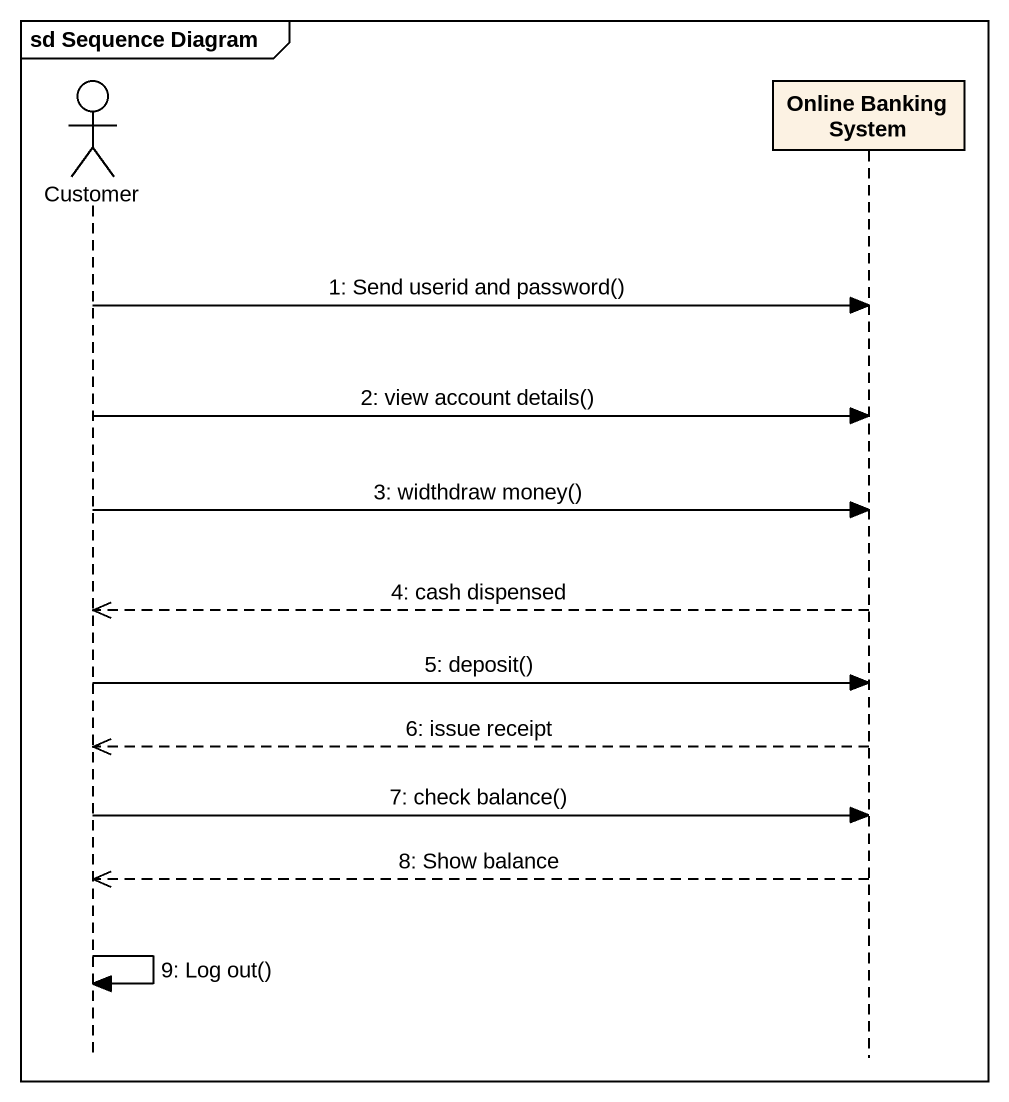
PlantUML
@startuml
mainframe sd Sequence Diagram
hide footbox
actor Customer
participant "Online Banking System" as Online_Banking_System

Customer -> Online_Banking_System : 1: Send userid and password()
Customer -> Online_Banking_System : 2: view account details()
Customer -> Online_Banking_System : 3: widthdraw money()
Online_Banking_System -->> Customer : 4: cash dispensed
Customer -> Online_Banking_System : 5: deposit()
Online_Banking_System -->> Customer : 6: issue receipt
Customer -> Online_Banking_System : 7: check balance()
Online_Banking_System -->> Customer : 8: Show balance
Customer -> Customer : 9: Log out()
@enduml
